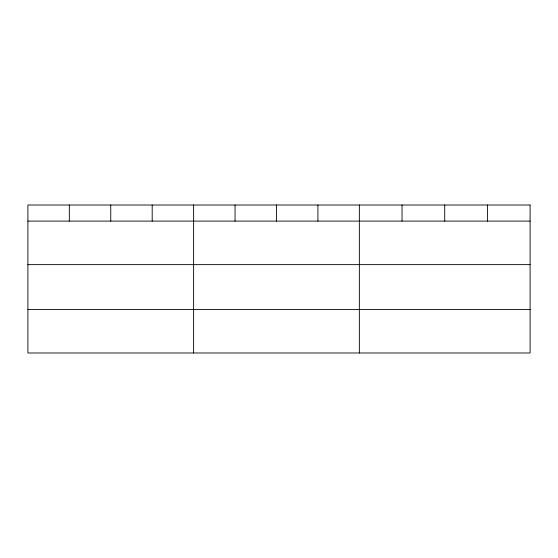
<?xml version="1.0" encoding="UTF-8"?>
<svg xmlns="http://www.w3.org/2000/svg" width="558" height="558" viewBox="0 0 558 558"><rect width="100%" height="100%" fill="white"/><g stroke="black" fill="none" stroke-linecap="round" stroke-linejoin="round"><path stroke-width="0.84" d="M27.9 221.108L530.1 221.108M27.9 264.631L530.1 264.631M27.9 309.467L530.1 309.467M487.413 205.009L487.413 221.108M444.726 205.009L444.726 221.108M402.039 205.009L402.039 221.108M359.352 205.009L359.352 352.991M317.921 205.009L317.921 221.108M276.489 205.009L276.489 221.108M235.058 205.009L235.058 221.108M193.626 205.009L193.626 352.991M152.195 205.009L152.195 221.108M110.763 205.009L110.763 221.108M69.332 205.009L69.332 221.108M530.1 205.009L27.9 205.009L27.9 352.991L530.1 352.991L530.1 205.009"/></g></svg>
